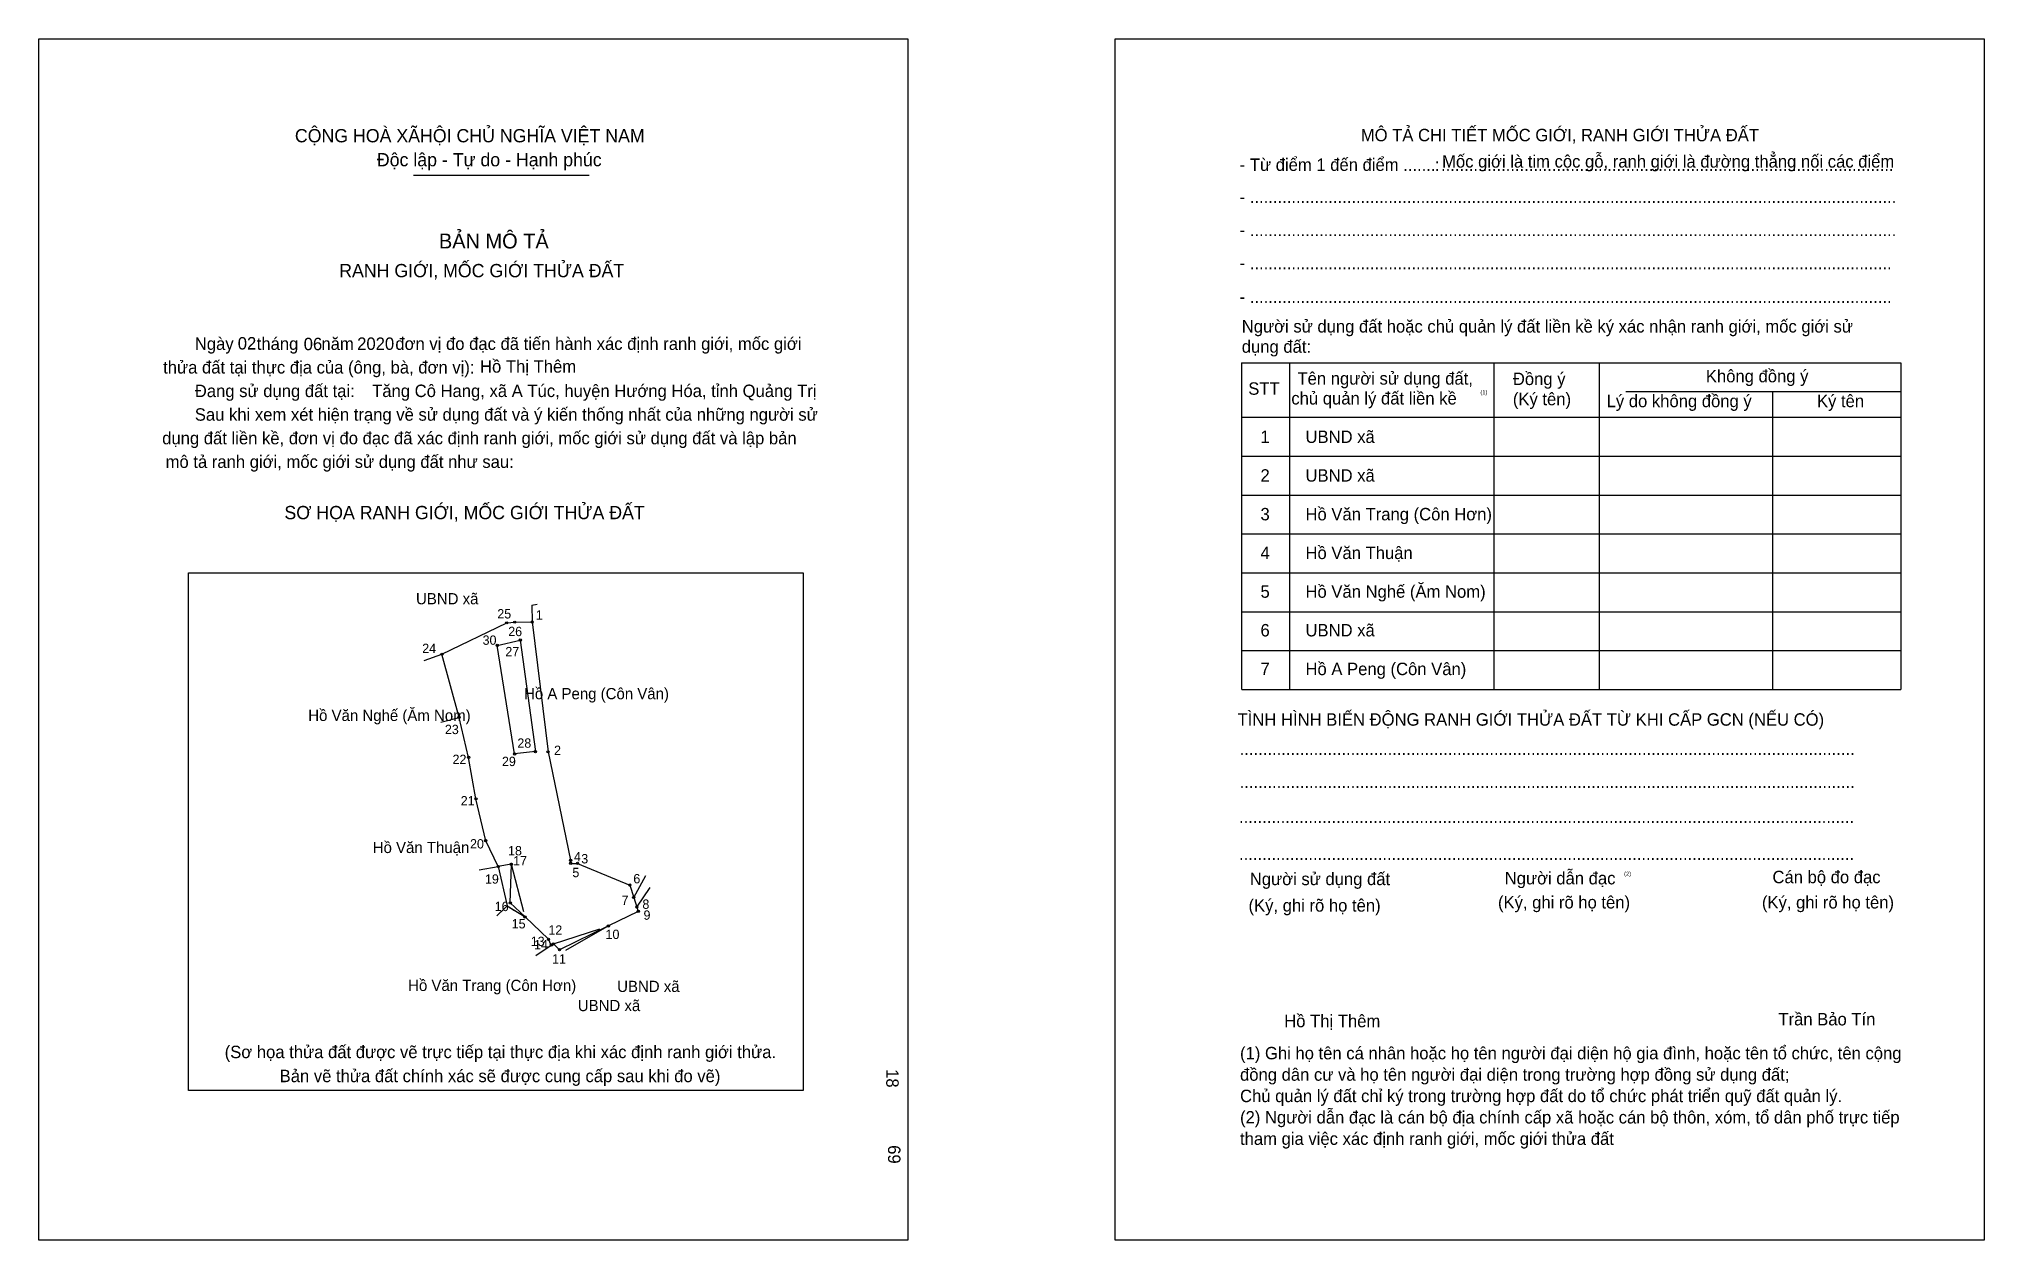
# Model space of a CAD drawing. Extents: x 548525 to 549443, y 1820726 to 1821294.
import ezdxf

# ---------------------------------------------------------------- set-up
doc = ezdxf.new("R2010")
doc.units = 0
for name, color, linetype in [('bmtKhungInTrang1', 7, 'Continuous'), ('bmtKhungInTrang2', 7, 'Continuous'), ('bmtNoiDung', 7, 'Continuous'), ('bmtTemplate', 7, 'Continuous'), ('CanhThua', 7, 'Continuous'), ('MocDinhThua', 7, 'Continuous'), ('RauThua', 7, 'Continuous'), ('SoHieuDinhThua', 7, 'Continuous'), ('TenChuLanCan', 7, 'Continuous')]:
    doc.layers.add(name, color=color, linetype=linetype)

msp = doc.modelspace()

# ---------------------------------------------------------------- linework, layer by layer
at = {"layer": 'bmtKhungInTrang1'}
msp.add_lwpolyline([(548525.21, 1821293.69), (548935.29, 1821293.69), (548935.29, 1820726.49), (548525.21, 1820726.49)], close=True, dxfattribs=at)
at = {"layer": 'bmtKhungInTrang2'}
msp.add_lwpolyline([(549033.08, 1821293.69), (549443.17, 1821293.69), (549443.17, 1820726.49), (549033.08, 1820726.49)], close=True, dxfattribs=at)
at = {"layer": 'bmtTemplate'}
for p, q in [((548701.93, 1821229.41), (548784.86, 1821229.41)), ((549115.35, 1821140.7), (549115.35, 1820986.51)), ((549211.82, 1821140.7), (549211.82, 1820986.51)), ((549261.45, 1821140.89), (549261.45, 1820986.51)), ((549403.9, 1821140.7), (549403.9, 1820986.51)), ((549274.04, 1821127.12), (549403.9, 1821127.12)), ((549092.86, 1821115), (549403.9, 1821115)), ((549092.86, 1821096.65), (549403.9, 1821096.65)), ((549092.86, 1821078.29), (549403.9, 1821078.29)), ((549092.86, 1821059.93), (549403.9, 1821059.93)), ((549092.86, 1821041.58), (549403.9, 1821041.58)), ((549092.86, 1821023.22), (549403.9, 1821023.22)), ((549092.86, 1821004.87), (549403.9, 1821004.87)), ((549092.86, 1820986.51), (549403.9, 1820986.51))]:
    msp.add_line(p, q, dxfattribs=at)
for points in [[(549092.66, 1821140.7), (549403.9, 1821140.7)], [(549092.66, 1821140.7), (549092.66, 1820986.51)], [(549343.36, 1821126.94), (549343.36, 1820986.51)]]:
    msp.add_lwpolyline(points, dxfattribs=at)
msp.add_lwpolyline([(548595.76, 1820797.13), (548595.76, 1821041.56), (548885.93, 1821041.56), (548885.93, 1820797.13)], close=True, dxfattribs=at)
at = {"layer": 'CanhThua'}
for p, q in [((548715.39, 1821003.17), (548745.99, 1821017.97)), ((548745.99, 1821017.97), (548749.77, 1821018.28)), ((548749.77, 1821018.28), (548757.98, 1821018.38)), ((548757.98, 1821018.38), (548765.51, 1820957.05)), ((548741.52, 1821007.33), (548752.39, 1821009.81)), ((548752.39, 1821009.81), (548759.5, 1820957.13)), ((548723.48, 1820973.29), (548715.39, 1821003.17)), ((548749.69, 1820956.03), (548741.52, 1821007.33)), ((548727.98, 1820954.4), (548723.48, 1820973.29)), ((548731.44, 1820934.85), (548727.98, 1820954.4)), ((548759.5, 1820957.13), (548749.69, 1820956.03)), ((548765.51, 1820957.05), (548776.14, 1820905.83)), ((548736.09, 1820915.09), (548731.44, 1820934.85)), ((548741.98, 1820902.9), (548736.09, 1820915.09)), ((548748.06, 1820904.01), (548741.98, 1820902.9)), ((548747.66, 1820885.73), (548748.21, 1820903.88)), ((548748.21, 1820903.88), (548748.06, 1820904.01)), ((548776.14, 1820905.83), (548776.17, 1820904.38)), ((548776.17, 1820904.38), (548779.39, 1820904.39)), ((548779.39, 1820904.39), (548804.06, 1820894.17)), ((548804.06, 1820894.17), (548805.94, 1820888.29)), ((548754.66, 1820879.07), (548747.66, 1820885.73)), ((548808.05, 1820881.7), (548793.96, 1820874.84)), ((548805.94, 1820888.29), (548807.38, 1820883.78)), ((548807.38, 1820883.78), (548808.05, 1820881.7)), ((548765.71, 1820868.55), (548754.66, 1820879.07)), ((548793.96, 1820874.84), (548770.89, 1820863.62)), ((548766.98, 1820865.8), (548765.71, 1820868.55)), ((548768.01, 1820866.36), (548766.98, 1820865.8)), ((548770.89, 1820863.62), (548768.01, 1820866.36))]:
    msp.add_line(p, q, dxfattribs=at)
at = {"layer": 'MocDinhThua'}
for centre in [(548745.99, 1821017.97), (548749.77, 1821018.28), (548757.98, 1821018.38), (548752.39, 1821009.81), (548715.39, 1821003.17), (548741.52, 1821007.33), (548723.48, 1820973.29), (548727.98, 1820954.4), (548749.69, 1820956.03), (548759.5, 1820957.13), (548765.51, 1820957.05), (548731.44, 1820934.85), (548736.09, 1820915.09), (548741.98, 1820902.9), (548748.06, 1820904.01), (548748.21, 1820903.88), (548776.14, 1820905.83), (548776.17, 1820904.38), (548779.39, 1820904.39), (548804.06, 1820894.17), (548747.66, 1820885.73), (548805.94, 1820888.29), (548807.38, 1820883.78), (548808.05, 1820881.7), (548754.66, 1820879.07), (548793.96, 1820874.84), (548765.71, 1820868.55), (548766.98, 1820865.8), (548768.01, 1820866.36), (548770.89, 1820863.62)]:
    msp.add_circle(centre, 0.529, dxfattribs=at)
at = {"layer": 'RauThua'}
for p, q in [((548757.79, 1821026.37), (548760.36, 1821026.82)), ((548757.79, 1821026.37), (548757.98, 1821018.38)), ((548707.08, 1821000.15), (548715.39, 1821003.17)), ((548707.08, 1821000.15), (548715.39, 1821003.17)), ((548714.95, 1820971.06), (548723.48, 1820973.29)), ((548714.95, 1820971.06), (548723.48, 1820973.29)), ((548732.93, 1820901.38), (548741.98, 1820902.9)), ((548741.98, 1820902.9), (548746.23, 1820884.35)), ((548741.98, 1820902.9), (548746.23, 1820884.35)), ((548748.06, 1820904.01), (548753.97, 1820881.68)), ((548805.94, 1820888.29), (548811.63, 1820898.66)), ((548807.38, 1820883.78), (548813.66, 1820893.06)), ((548741.33, 1820879.64), (548746.23, 1820884.35)), ((548743.29, 1820881.52), (548746.23, 1820884.35)), ((548746.23, 1820884.35), (548754.66, 1820879.07)), ((548746.23, 1820884.35), (548749.68, 1820882.19)), ((548768.01, 1820866.36), (548789.98, 1820873.54)), ((548773.84, 1820863.47), (548792.3, 1820873.88)), ((548792.3, 1820873.88), (548793.96, 1820874.84)), ((548759.74, 1820860.83), (548766.98, 1820865.8))]:
    msp.add_line(p, q, dxfattribs=at)

# ---------------------------------------------------------------- texts
at = {"layer": 'bmtNoiDung'}
for s, height, p in [('02', 5.868, (548619.05, 1821147.02)), ('06', 5.868, (548650.17, 1821146.7)), ('2020', 5.868, (548675.41, 1821146.83)), ('Hồ Thị Thêm', 5.8675, (548733.38, 1821136.11)), ('Tăng Cô Hang, xã A Túc, huyện Hướng Hóa, tỉnh Quảng Trị', 5.8675, (548682.47, 1821124.57)), ('1', 5.87, (549101.69, 1821102.89)), ('UBND xã ', 5.868, (549122.92, 1821102.89)), ('2', 5.87, (549101.69, 1821084.62)), ('UBND xã ', 5.868, (549122.92, 1821084.62)), ('Hồ Văn Trang (Côn Hơn) ', 5.8675, (549122.92, 1821066.35)), ('3', 5.87, (549101.69, 1821066.35)), ('Hồ Văn Thuận ', 5.8675, (549122.92, 1821048.08)), ('4', 5.87, (549101.69, 1821048.08)), ('Hồ Văn Nghế (Ăm Nom) ', 5.8675, (549122.92, 1821029.81)), ('5', 5.87, (549101.69, 1821029.81)), ('6', 5.87, (549101.69, 1821011.54)), ('UBND xã ', 5.868, (549122.92, 1821011.54)), ('7', 5.87, (549101.69, 1820993.27)), ('Hồ A Peng (Côn Vân) ', 5.8675, (549122.92, 1820993.27)), ('Hồ Thị Thêm', 5.8675, (549112.88, 1820827.02))]:
    msp.add_text(s, height=height, dxfattribs=at).set_placement(p)
for s, p in [('18', (548925.08, 1820807.23)), ('69', (548925.91, 1820771.32))]:
    msp.add_text(s, height=5.868, rotation=270, dxfattribs=at).set_placement(p)
at = {"layer": 'bmtTemplate'}
for s, height, p in [('CỘNG HOÀ XÃHỘI CHỦ NGHĨA VIỆT NAM', 6.2587, (548646.01, 1821244.84)), ('MÔ TẢ CHI TIẾT MỐC GIỚI, RANH GIỚI THỬA ĐẤT', 5.8653, (549149.03, 1821245.34)), ('Độc lập - Tự do - Hạnh phúc', 6.2587, (548684.71, 1821233.52)), ('- Từ điểm 1 đến điểm .......', 5.8653, (549091.86, 1821231.35)), ('Mốc giới là tim cộc gỗ, ranh giới là đường thẳng nối các điểm', 5.8653, (549187.39, 1821232.91)), (':', 5.87, (549184.01, 1821231.35)), ('..................................................................................................', 5.8653, (549186.9, 1821231.35)), ('- ............................................................................................................................................', 5.86529, (549091.86, 1821216.15)), ('BẢN MÔ TẢ', 7.041, (548714, 1821194.73)), ('- ............................................................................................................................................', 5.86529, (549091.86, 1821200.55)), ('RANH GIỚI, MỐC GIỚI THỬA ĐẤT', 6.2587, (548666.93, 1821181.15)), ('- ...........................................................................................................................................', 5.86529, (549091.86, 1821184.95)), ('- ...........................................................................................................................................', 5.86529, (549091.86, 1821168.98)), ('Người sử dụng đất hoặc chủ quản lý đất liền kề ký xác nhận ranh giới, mốc giới sử', 5.8653, (549092.86, 1821155.02)), ('Ngày     tháng     năm         đơn vị đo đạc đã tiến hành xác định ranh giới, mốc giới ', 5.8675, (548598.79, 1821146.83)), ('dụng đất:', 5.865, (549092.86, 1821145.48)), ('thửa đất tại thực địa của (ông, bà, đơn vị):', 5.8675, (548583.83, 1821135.68)), ('Tên người sử dụng đất,', 5.8653, (549119.14, 1821130.43)), ('Đồng ý', 5.865, (549220.79, 1821130.24)), ('Không đồng ý', 5.8653, (549311.87, 1821131.53)), ('Đang sử dụng đất tại:', 5.8675, (548598.79, 1821124.54)), ('STT', 5.865, (549095.92, 1821125.65)), ('chủ quản lý đất liền kề', 5.8653, (549116.26, 1821121.05)), ('(1)', 1.956, (549205.47, 1821125.86)), ('Sau khi xem xét hiện trạng về sử dụng đất và ý kiến thống nhất của những người sử ', 5.8675, (548598.79, 1821113.4)), ('(Ký tên)', 5.865, (549220.79, 1821120.7)), ('Lý do không đồng ý', 5.8653, (549265.03, 1821119.78)), ('Ký tên', 5.865, (549364.29, 1821119.78)), ('dụng đất liền kề, đơn vị đo đạc đã xác định ranh giới, mốc giới sử dụng đất và lập bản', 5.8675, (548583.39, 1821102.25)), ('mô tả ranh giới, mốc giới sử dụng đất như sau:', 5.8675, (548585.01, 1821091.11)), ('SƠ HỌA RANH GIỚI, MỐC GIỚI THỬA ĐẤT', 6.2587, (548641.07, 1821066.9)), ('TÌNH HÌNH BIẾN ĐỘNG RANH GIỚI THỬA ĐẤT TỪ KHI CẤP GCN (NẾU CÓ)', 5.8653, (549090.88, 1820969.39)), ('.....................................................................................................................................', 5.87408, (549091.86, 1820955.59)), ('.....................................................................................................................................', 5.87408, (549091.86, 1820939.98)), ('.....................................................................................................................................', 5.87408, (549091.56, 1820923.46)), ('.....................................................................................................................................', 5.87408, (549091.56, 1820906.03)), ('Người sử dụng đất', 5.8653, (549096.65, 1820894.1)), ('Người dẫn đạc', 5.8653, (549216.95, 1820894.46)), ('(2)', 1.956, (549273.28, 1820898.51)), ('Cán bộ đo đạc', 5.8653, (549343.3, 1820895.01)), ('(Ký, ghi rõ họ tên)', 5.8653, (549213.76, 1820883.08)), ('(Ký, ghi rõ họ tên)', 5.8653, (549338.32, 1820883.08)), ('(Ký, ghi rõ họ tên)', 5.8653, (549096.05, 1820881.61)), ('Trần Bảo Tín', 5.8653, (549346.1, 1820827.88)), ('(Sơ họa thửa đất được vẽ trực tiếp tại thực địa khi xác định ranh giới thửa.', 5.8675, (548612.88, 1820812.41)), ('(1) Ghi họ tên cá nhân hoặc họ tên người đại diện hộ gia đình, hoặc tên tổ chức, tên cộng', 5.8653, (549092.04, 1820811.85)), ('Bản vẽ thửa đất chính xác sẽ được cung cấp sau khi đo vẽ)', 5.8675, (548638.82, 1820801.07)), ('đồng dân cư và họ tên người đại diện trong trường hợp đồng sử dụng đất;', 5.8653, (549092.04, 1820801.75)), ('Chủ quản lý đất chỉ ký trong trường hợp đất do tổ chức phát triển quỹ đất quản lý.', 5.8653, (549092.04, 1820791.65)), ('(2) Người dẫn đạc là cán bộ địa chính cấp xã hoặc cán bộ thôn, xóm, tổ dân phố trực tiếp', 5.8653, (549092.04, 1820781.56)), ('tham gia việc xác định ranh giới, mốc giới thửa đất', 5.8653, (549092.04, 1820771.46))]:
    msp.add_text(s, height=height, dxfattribs=at).set_placement(p)
at = {"layer": 'SoHieuDinhThua'}
for s, height, p in [('25', 4.406, (548741.53, 1821020.02)), ('1', 4.41, (548759.73, 1821019.49)), ('30', 4.406, (548734.59, 1821007.59)), ('26', 4.406, (548746.69, 1821011.68)), ('24', 4.406, (548706.1, 1821003.71)), ('27', 4.406, (548745.34, 1821002.17)), ('23', 4.406, (548716.8, 1820965.42)), ('28', 4.406, (548751, 1820958.99)), ('22', 4.406, (548720.41, 1820951.3)), ('29', 4.406, (548743.73, 1820950.32)), ('2', 4.41, (548768.31, 1820955.56)), ('21', 4.406, (548724.27, 1820931.76)), ('20', 4.406, (548728.66, 1820911.41)), ('18', 4.406, (548746.59, 1820908.17)), ('17', 4.406, (548748.99, 1820903.39)), ('4', 4.41, (548777.68, 1820905.32)), ('3', 4.41, (548781.14, 1820904.36)), ('19', 4.406, (548735.7, 1820894.8)), ('5', 4.41, (548776.96, 1820897.87)), ('6', 4.41, (548805.73, 1820894.95)), ('7', 4.41, (548800.17, 1820884.75)), ('16', 4.406, (548740.3, 1820881.85)), ('8', 4.41, (548810, 1820882.92)), ('9', 4.41, (548810.53, 1820877.76)), ('15', 4.406, (548748.32, 1820873.67)), ('12', 4.406, (548765.63, 1820870.71)), ('10', 4.406, (548792.61, 1820868.67)), ('13', 4.406, (548757.32, 1820865.35)), ('14', 4.406, (548758.85, 1820863.78)), ('11', 4.406, (548767.36, 1820857.06))]:
    msp.add_text(s, height=height, dxfattribs=at).set_placement(p)
at = {"layer": 'TenChuLanCan'}
for s, height, p in [('UBND xã', 5.288, (548703.17, 1821026.7)), ('Hồ A Peng (Côn Vân)', 5.2877, (548754.15, 1820981.9)), ('Hồ Văn Nghế (Ăm Nom)', 5.2877, (548652.32, 1820971.61)), ('Hồ Văn Thuận', 5.2877, (548682.75, 1820909.26)), ('Hồ Văn Trang (Côn Hơn)', 5.2877, (548699.46, 1820844.13)), ('UBND xã', 5.288, (548798.1, 1820843.66)), ('UBND xã', 5.288, (548779.53, 1820834.62))]:
    msp.add_text(s, height=height, dxfattribs=at).set_placement(p)

doc.saveas('drawing.dxf')
